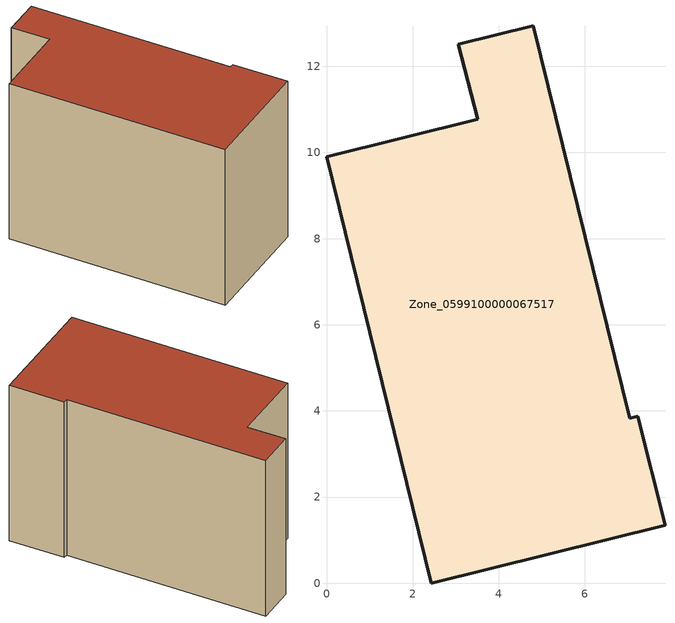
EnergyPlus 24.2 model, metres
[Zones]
Zone_0599100000067517
 floor ground (C_G): 4.8,12.94 7.04,3.83 7.23,3.87 7.86,1.34 2.43,0 0,9.9 3.51,10.77 3.06,12.51 z0
 wall outside (C_F): 2.43,0 7.86,1.34 7.23,3.87 7.04,3.83 4.8,12.94 3.06,12.51 3.51,10.77 0,9.9 2.43,0 z0:7.92
 roof outside (C_R): 7.04,3.83 4.8,12.94 3.06,12.51 3.51,10.77 0,9.9 2.43,0 7.86,1.34 7.23,3.87 z7.92
[BUILDING]
Pand.0599100000067517: North Axis=0; Terrain=City; Loads Convergence Tolerance Value=0.04; Temperature Convergence Tolerance Value=0.4; Solar Distribution=FullExterior; Maximum Number of Warmup Days=25; Minimum Number of Warmup Days=1
[Site:Location]
Rotterdam.The.Hague.AP_ZH_NLD Design_Conditions: Latitude=51.96; Longitude=4.45; Time Zone=1; Elevation=-4.5
[SITE:GROUNDTEMPERATURE:BUILDINGSURFACE]
18, 18, 18, 18, 18, 18, 18, 18, 18, 18, 18, 18
[MATERIAL] Thermal Absorptance=0.9; Solar Absorptance=0.7; Visible Absorptance=0.7
Name | Roughness | Thickness | Conductivity | Density | Specific Heat
G.TI.1975-1991 | MediumSmooth | 0.15 | 0.288461 | 540 | 1210
F.TI.1975-1991 | Rough | 0.3 | 0.230769 | 1920 | 840
R.TI.1975-1991 | MediumRough | 0.2 | 0.153846 | 1500 | 1000
[CONSTRUCTION]
C_G: G.TI.1975-1991
C_F: F.TI.1975-1991
C_R: R.TI.1975-1991
[ZONE]
Zone_0599100000067517: Type=1; Multiplier=1; Ceiling Height=Autocalculate; Volume=Autocalculate; Floor Area=autocalculate; Part of Total Floor Area=Yes
[ZONEINFILTRATION:DESIGNFLOWRATE]
Infil_Zone_0599100000067517: Zone or ZoneList or Space or SpaceList=Zone_0599100000067517; Schedule=AlwaysOn; Design Flow Rate Calculation Method=Flow/Area; Flow Rate per Floor Area=0.003; Constant Term Coefficient=1; Temperature Term Coefficient=0; Velocity Term Coefficient=0; Velocity Squared Term Coefficient=0
[HVACTEMPLATE:ZONE:IDEALLOADSAIRSYSTEM]
Zone_0599100000067517: Maximum Heating Supply Air Temperature=50; Minimum Cooling Supply Air Temperature=13; Maximum Heating Supply Air Humidity Ratio=0.0156; Minimum Cooling Supply Air Humidity Ratio=0.0077; Heating Limit=NoLimit; Cooling Limit=NoLimit; Dehumidification Control Type=ConstantSensibleHeatRatio; Cooling Sensible Heat Ratio=0.7; Dehumidification Setpoint=60; Humidification Control Type=None; Humidification Setpoint=30; Outdoor Air Method=None; Outdoor Air Flow Rate per Person=0.00944; Outdoor Air Flow Rate per Zone Floor Area=0; Outdoor Air Flow Rate per Zone=0; Demand Controlled Ventilation Type=None; Outdoor Air Economizer Type=NoEconomizer; Heat Recovery Type=None; Sensible Heat Recovery Effectiveness=0.7; Latent Heat Recovery Effectiveness=0.65
[ZONECONTROL:THERMOSTAT]
ThermostatControl_Zone_0599100000067517: Zone or ZoneList=Zone_0599100000067517; Control Type Schedule=DualSetpointControlType; Control 1=Thermostat_Zone_0599100000067517; Temperature Difference Between Cutout And Setpoint=0
[THERMOSTATSETPOINT:DUALSETPOINT]
Thermostat_Zone_0599100000067517: Heating Setpoint Temperature Schedule=HeatingSetpoint_Zone_0599100000067517; Cooling Setpoint Temperature Schedule=CoolingSetpoint_Zone_0599100000067517
[SCHEDULE:COMPACT]
HeatingSetpoint_Zone_0599100000067517: Through: 12/31, For: AllDays, Until: 24:00, 21
CoolingSetpoint_Zone_0599100000067517: Through: 12/31, For: AllDays, Until: 24:00, 24
DualSetpointControlType: Through: 12/31, For: AllDays, Until: 24:00, 4
AlwaysOn: Through: 12/31, For: AllDays, Until: 24:00, 1
